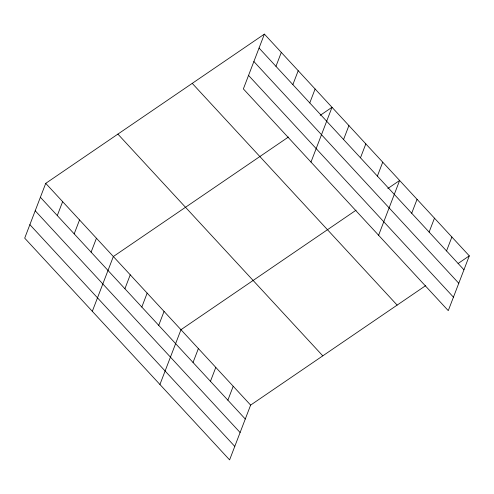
<?xml version="1.0" encoding="UTF-8"?>
<svg xmlns="http://www.w3.org/2000/svg" width="494" height="494" viewBox="0 0 494 494"><rect width="100%" height="100%" fill="white"/><g stroke="black" fill="none" stroke-linecap="round" stroke-linejoin="round"><path stroke-width="0.74" d="M264.401 34.117L243.369 88.901L448.268 310.646L469.3 255.861L264.401 34.117L45.732 183.354L24.7 238.139L229.599 459.883L250.631 405.099L425.754 285.581M57.292 215.575L62.633 201.651M74.193 233.866L79.54 219.941M91.1 252.162L96.441 238.238M92.316 311.319L113.348 256.528L288.471 137.011M124.908 288.749L130.249 274.825M141.809 307.046L147.156 293.115M158.716 325.336L164.057 311.411M275.961 66.332L281.302 52.407M159.933 384.493L180.965 329.708L356.088 210.185M292.862 84.628L298.209 70.704M193.037 362.479L198.384 348.554M309.769 102.919L315.11 88.994M210.45 381.331L215.798 367.4M310.985 162.075L332.017 107.291L320.198 115.355M227.87 400.177L233.217 386.252M343.577 139.512L348.918 125.581M360.478 157.802L365.826 143.877M377.385 176.099L382.733 162.174M378.602 235.255L399.634 180.464L387.815 188.535M411.706 213.241L417.053 199.317M429.119 232.087L434.467 218.163M446.539 250.94L451.887 237.009M458.105 263.5L469.3 255.861M259.054 48.041L463.952 269.786M253.879 61.522L458.778 283.272M248.544 75.415L453.443 297.16M192.24 83.363L397.139 305.107M117.893 134.102L322.792 355.853M45.732 183.354L250.631 405.099M40.385 197.279L245.283 419.023M35.21 210.765L240.109 432.509M29.875 224.659L234.774 446.403"/></g></svg>
